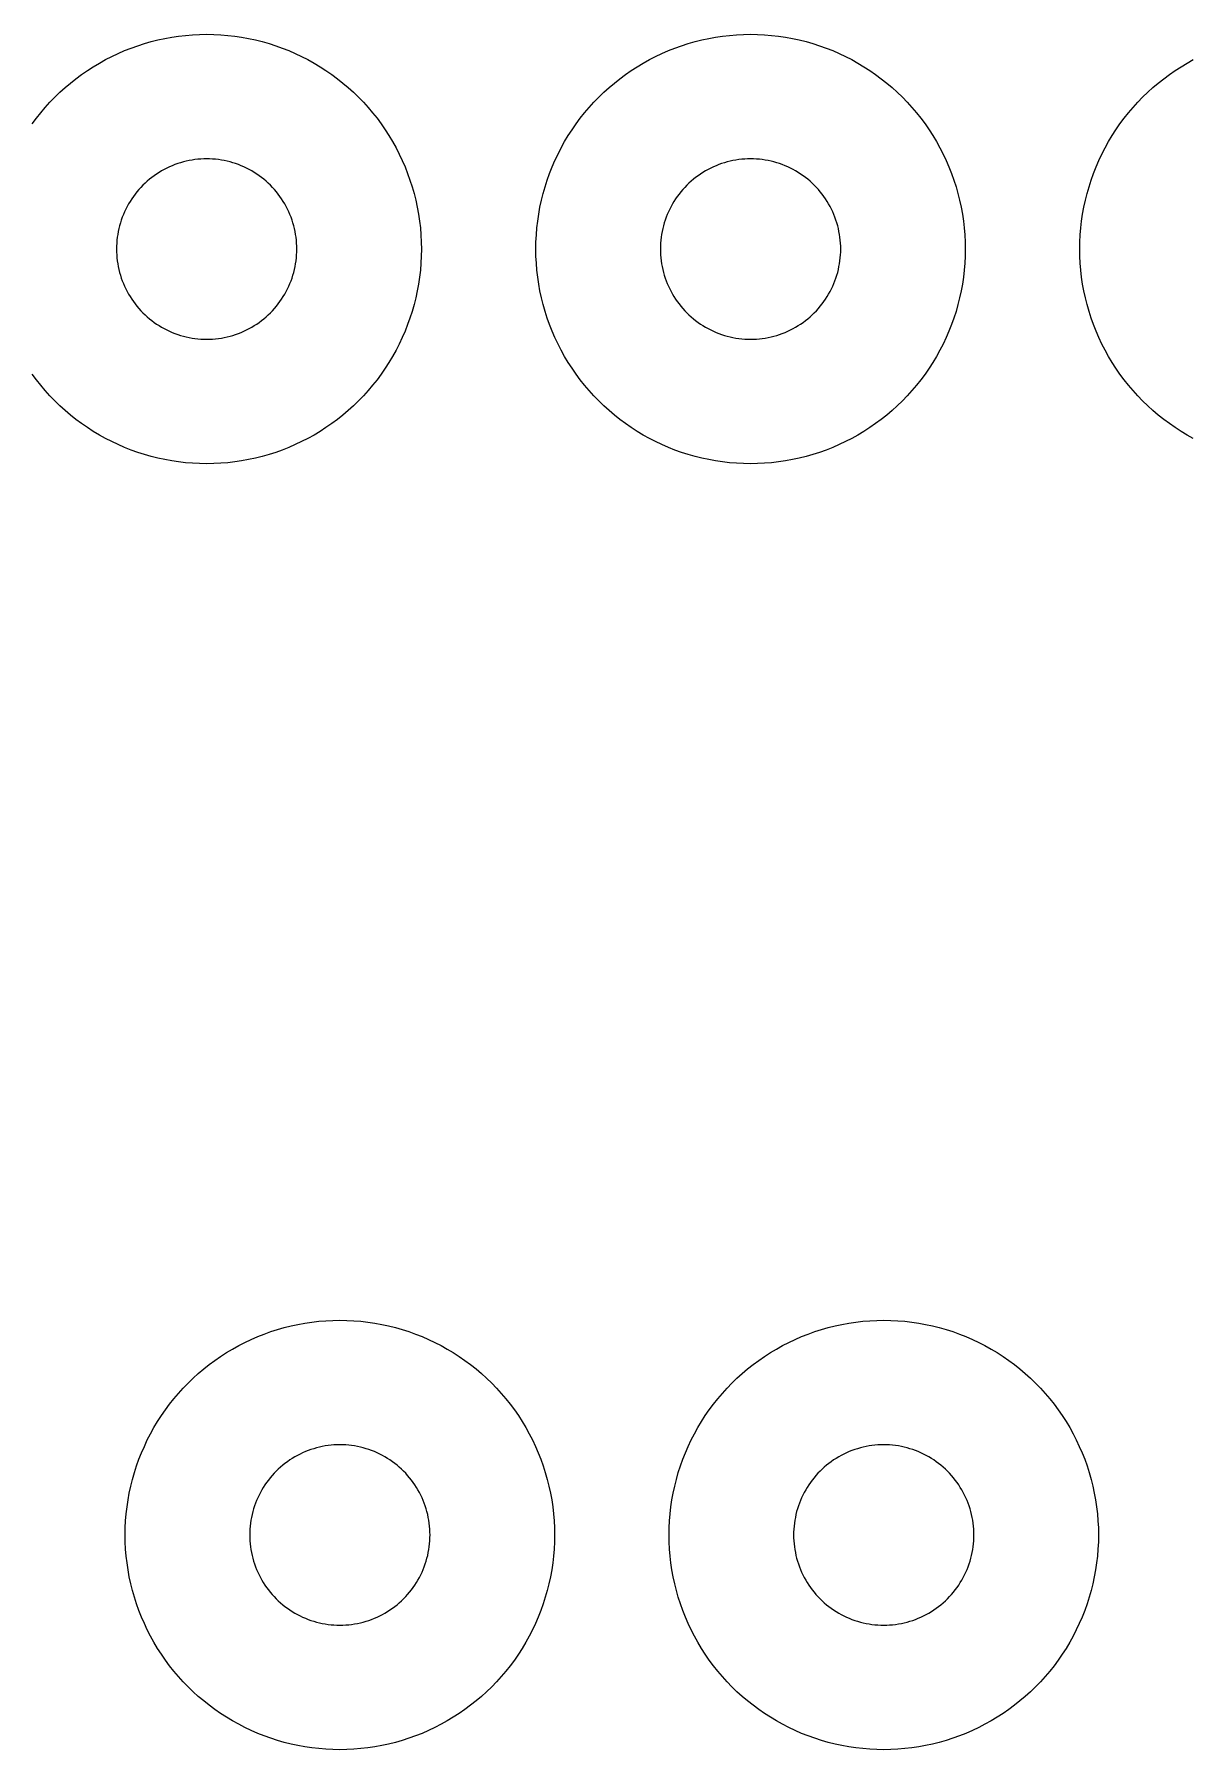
# Model space of a CAD drawing. Header units: millimetres. Extents: x 0 to 471, y 12 to 280.
# Drawn here: x 281.8 to 322.1, y 11.6 to 71.5 of the extents above; entities that cross this region are included whole.
import ezdxf

# ---------------------------------------------------------------- set-up
doc = ezdxf.new("R2010")
doc.units = ezdxf.units.MM
doc.layers.add('CUT', color=1, linetype='Continuous')

msp = doc.modelspace()

# ---------------------------------------------------------------- linework, layer by layer
at = {"layer": 'CUT'}
for points in [[(281.751, 68.412), (281.897, 68.609), (282.049, 68.801), (282.208, 68.989), (282.373, 69.17), (282.544, 69.347), (282.72, 69.518), (282.902, 69.682), (283.089, 69.841), (283.281, 69.994), (283.478, 70.14), (283.68, 70.28), (283.886, 70.413), (284.097, 70.539), (284.311, 70.658), (284.53, 70.77), (284.752, 70.875), (284.977, 70.973), (285.205, 71.063), (285.436, 71.145), (285.67, 71.221), (285.906, 71.288), (286.144, 71.348), (286.384, 71.399), (286.625, 71.443), (286.868, 71.479), (287.112, 71.507), (287.356, 71.527), (287.601, 71.54), (287.847, 71.544), (288.092, 71.54), (288.337, 71.527), (288.582, 71.507), (288.826, 71.479), (289.069, 71.443), (289.31, 71.399), (289.55, 71.348), (289.788, 71.288), (290.024, 71.221), (290.258, 71.145), (290.489, 71.063), (290.717, 70.973), (290.942, 70.875), (291.164, 70.77), (291.382, 70.658), (291.597, 70.539), (291.807, 70.413), (292.014, 70.28), (292.215, 70.14), (292.413, 69.994), (292.605, 69.841), (292.792, 69.682), (292.974, 69.518), (293.15, 69.347), (293.321, 69.17), (293.486, 68.989), (293.644, 68.801), (293.797, 68.609), (293.943, 68.412), (294.083, 68.21), (294.216, 68.004), (294.342, 67.794), (294.461, 67.579), (294.573, 67.361), (294.678, 67.139), (294.776, 66.914), (294.866, 66.685), (294.949, 66.454), (295.024, 66.221), (295.091, 65.985), (295.151, 65.747), (295.203, 65.507), (295.247, 65.265), (295.283, 65.022), (295.311, 64.779), (295.331, 64.534), (295.343, 64.289), (295.347, 64.044), (295.343, 63.798), (295.343, 63.798), (295.331, 63.553), (295.311, 63.308), (295.283, 63.065), (295.247, 62.822), (295.203, 62.58), (295.151, 62.34), (295.091, 62.102), (295.024, 61.866), (294.949, 61.633), (294.866, 61.402), (294.776, 61.173), (294.678, 60.948), (294.573, 60.726), (294.461, 60.508), (294.342, 60.294), (294.216, 60.083), (294.083, 59.877), (293.943, 59.675), (293.797, 59.478), (293.644, 59.286), (293.486, 59.098), (293.321, 58.917), (293.15, 58.74), (292.974, 58.57), (292.792, 58.405), (292.605, 58.246), (292.413, 58.093), (292.215, 57.947), (292.014, 57.808), (291.807, 57.675), (291.597, 57.548), (291.382, 57.429), (291.164, 57.317), (290.942, 57.212), (290.717, 57.114), (290.489, 57.024), (290.258, 56.942), (290.024, 56.866), (289.788, 56.799), (289.55, 56.739), (289.31, 56.688), (289.069, 56.644), (288.826, 56.608), (288.582, 56.58), (288.337, 56.56), (288.092, 56.548), (287.847, 56.544), (287.601, 56.548), (287.356, 56.56), (287.112, 56.58), (286.868, 56.608), (286.625, 56.644), (286.384, 56.688), (286.144, 56.739), (285.906, 56.799), (285.67, 56.866), (285.436, 56.942), (285.205, 57.024), (284.977, 57.114), (284.752, 57.212), (284.53, 57.317), (284.311, 57.429), (284.097, 57.548), (283.886, 57.675), (283.68, 57.808), (283.478, 57.947), (283.281, 58.093), (283.089, 58.246), (282.902, 58.405), (282.72, 58.57), (282.544, 58.74), (282.373, 58.917), (282.208, 59.098), (282.049, 59.286), (281.897, 59.478), (281.751, 59.675)], [(322.311, 57.429), (322.097, 57.548), (321.886, 57.675), (321.68, 57.808), (321.478, 57.947), (321.281, 58.093), (321.089, 58.246), (320.902, 58.405), (320.72, 58.57), (320.544, 58.74), (320.373, 58.917), (320.208, 59.098), (320.049, 59.286), (319.897, 59.478), (319.751, 59.675), (319.611, 59.877), (319.478, 60.083), (319.352, 60.294), (319.232, 60.508), (319.12, 60.726), (319.015, 60.948), (318.918, 61.173), (318.828, 61.402), (318.745, 61.633), (318.67, 61.866), (318.602, 62.102), (318.543, 62.34), (318.491, 62.58), (318.447, 62.822), (318.411, 63.065), (318.383, 63.308), (318.363, 63.553), (318.351, 63.798), (318.347, 64.044), (318.351, 64.289), (318.363, 64.534), (318.383, 64.779), (318.411, 65.022), (318.447, 65.265), (318.491, 65.507), (318.543, 65.747), (318.602, 65.985), (318.67, 66.221), (318.745, 66.454), (318.828, 66.685), (318.918, 66.914), (319.015, 67.139), (319.12, 67.361), (319.232, 67.579), (319.352, 67.794), (319.478, 68.004), (319.611, 68.21), (319.751, 68.412), (319.897, 68.609), (320.049, 68.801), (320.208, 68.989), (320.373, 69.17), (320.544, 69.347), (320.72, 69.518), (320.902, 69.682), (321.089, 69.841), (321.281, 69.994), (321.478, 70.14), (321.68, 70.28), (321.886, 70.413), (322.097, 70.539), (322.311, 70.658)]]:
    msp.add_lwpolyline(points, dxfattribs=at)
for points in [[(314.343, 63.798), (314.331, 63.553), (314.311, 63.308), (314.283, 63.065), (314.247, 62.822), (314.203, 62.58), (314.151, 62.34), (314.091, 62.102), (314.024, 61.866), (313.949, 61.633), (313.866, 61.402), (313.776, 61.173), (313.678, 60.948), (313.573, 60.726), (313.461, 60.508), (313.342, 60.294), (313.216, 60.083), (313.083, 59.877), (312.943, 59.675), (312.797, 59.478), (312.644, 59.286), (312.486, 59.098), (312.321, 58.917), (312.15, 58.74), (311.974, 58.57), (311.792, 58.405), (311.605, 58.246), (311.413, 58.093), (311.215, 57.947), (311.014, 57.808), (310.807, 57.675), (310.597, 57.548), (310.382, 57.429), (310.164, 57.317), (309.942, 57.212), (309.717, 57.114), (309.489, 57.024), (309.258, 56.942), (309.024, 56.866), (308.788, 56.799), (308.55, 56.739), (308.31, 56.688), (308.069, 56.644), (307.826, 56.608), (307.582, 56.58), (307.337, 56.56), (307.092, 56.548), (306.847, 56.544), (306.601, 56.548), (306.356, 56.56), (306.112, 56.58), (305.868, 56.608), (305.625, 56.644), (305.384, 56.688), (305.144, 56.739), (304.906, 56.799), (304.67, 56.866), (304.436, 56.942), (304.205, 57.024), (303.977, 57.114), (303.752, 57.212), (303.53, 57.317), (303.311, 57.429), (303.097, 57.548), (302.886, 57.675), (302.68, 57.808), (302.478, 57.947), (302.281, 58.093), (302.089, 58.246), (301.902, 58.405), (301.72, 58.57), (301.544, 58.74), (301.373, 58.917), (301.208, 59.098), (301.049, 59.286), (300.897, 59.478), (300.751, 59.675), (300.611, 59.877), (300.478, 60.083), (300.352, 60.294), (300.232, 60.508), (300.12, 60.726), (300.015, 60.948), (299.918, 61.173), (299.828, 61.402), (299.745, 61.633), (299.67, 61.866), (299.602, 62.102), (299.543, 62.34), (299.491, 62.58), (299.447, 62.822), (299.411, 63.065), (299.383, 63.308), (299.363, 63.553), (299.351, 63.798), (299.347, 64.044), (299.351, 64.289), (299.363, 64.534), (299.383, 64.779), (299.411, 65.022), (299.447, 65.265), (299.491, 65.507), (299.543, 65.747), (299.602, 65.985), (299.67, 66.221), (299.745, 66.454), (299.828, 66.685), (299.918, 66.914), (300.015, 67.139), (300.12, 67.361), (300.232, 67.579), (300.352, 67.794), (300.478, 68.004), (300.611, 68.21), (300.751, 68.412), (300.897, 68.609), (301.049, 68.801), (301.208, 68.989), (301.373, 69.17), (301.544, 69.347), (301.72, 69.518), (301.902, 69.682), (302.089, 69.841), (302.281, 69.994), (302.478, 70.14), (302.68, 70.28), (302.886, 70.413), (303.097, 70.539), (303.311, 70.658), (303.53, 70.77), (303.752, 70.875), (303.977, 70.973), (304.205, 71.063), (304.436, 71.145), (304.67, 71.221), (304.906, 71.288), (305.144, 71.348), (305.384, 71.399), (305.625, 71.443), (305.868, 71.479), (306.112, 71.507), (306.356, 71.527), (306.601, 71.54), (306.847, 71.544), (307.092, 71.54), (307.337, 71.527), (307.582, 71.507), (307.826, 71.479), (308.069, 71.443), (308.31, 71.399), (308.55, 71.348), (308.788, 71.288), (309.024, 71.221), (309.258, 71.145), (309.489, 71.063), (309.717, 70.973), (309.942, 70.875), (310.164, 70.77), (310.382, 70.658), (310.597, 70.539), (310.807, 70.413), (311.014, 70.28), (311.215, 70.14), (311.413, 69.994), (311.605, 69.841), (311.792, 69.682), (311.974, 69.518), (312.15, 69.347), (312.321, 69.17), (312.486, 68.989), (312.644, 68.801), (312.797, 68.609), (312.943, 68.412), (313.083, 68.21), (313.216, 68.004), (313.342, 67.794), (313.461, 67.579), (313.573, 67.361), (313.678, 67.139), (313.776, 66.914), (313.866, 66.685), (313.949, 66.454), (314.024, 66.221), (314.091, 65.985), (314.151, 65.747), (314.203, 65.507), (314.247, 65.265), (314.283, 65.022), (314.311, 64.779), (314.331, 64.534), (314.343, 64.289), (314.347, 64.044), (314.343, 63.798)], [(290.995, 64.147), (290.99, 64.25), (290.982, 64.352), (290.97, 64.455), (290.955, 64.557), (290.936, 64.658), (290.915, 64.759), (290.89, 64.859), (290.861, 64.958), (290.83, 65.056), (290.795, 65.153), (290.757, 65.249), (290.716, 65.344), (290.672, 65.437), (290.625, 65.528), (290.575, 65.619), (290.522, 65.707), (290.466, 65.794), (290.407, 65.878), (290.346, 65.961), (290.282, 66.042), (290.215, 66.12), (290.146, 66.197), (290.074, 66.271), (290, 66.343), (289.924, 66.412), (289.845, 66.479), (289.764, 66.543), (289.682, 66.604), (289.597, 66.663), (289.51, 66.719), (289.422, 66.772), (289.332, 66.822), (289.24, 66.869), (289.147, 66.913), (289.052, 66.954), (288.956, 66.992), (288.859, 67.026), (288.761, 67.058), (288.662, 67.086), (288.562, 67.111), (288.461, 67.133), (288.36, 67.151), (288.258, 67.167), (288.156, 67.178), (288.053, 67.187), (287.95, 67.192), (287.847, 67.194), (287.744, 67.192), (287.641, 67.187), (287.538, 67.178), (287.436, 67.167), (287.334, 67.151), (287.232, 67.133), (287.132, 67.111), (287.032, 67.086), (286.932, 67.058), (286.834, 67.026), (286.737, 66.992), (286.641, 66.954), (286.547, 66.913), (286.454, 66.869), (286.362, 66.822), (286.272, 66.772), (286.183, 66.719), (286.097, 66.663), (286.012, 66.604), (285.929, 66.543), (285.849, 66.479), (285.77, 66.412), (285.694, 66.343), (285.619, 66.271), (285.548, 66.197), (285.479, 66.12), (285.412, 66.042), (285.348, 65.961), (285.286, 65.878), (285.228, 65.794), (285.172, 65.707), (285.119, 65.619), (285.069, 65.528), (285.022, 65.437), (284.978, 65.344), (284.937, 65.249), (284.899, 65.153), (284.864, 65.056), (284.832, 64.958), (284.804, 64.859), (284.779, 64.759), (284.757, 64.658), (284.739, 64.557), (284.724, 64.455), (284.712, 64.352), (284.704, 64.25), (284.699, 64.147), (284.697, 64.044), (284.699, 63.94), (284.704, 63.838), (284.712, 63.735), (284.724, 63.632), (284.739, 63.53), (284.757, 63.429), (284.779, 63.328), (284.804, 63.228), (284.832, 63.129), (284.864, 63.031), (284.899, 62.934), (284.937, 62.838), (284.978, 62.743), (285.022, 62.65), (285.069, 62.559), (285.119, 62.469), (285.172, 62.38), (285.228, 62.293), (285.286, 62.209), (285.348, 62.126), (285.412, 62.045), (285.479, 61.967), (285.548, 61.89), (285.619, 61.816), (285.694, 61.744), (285.77, 61.675), (285.849, 61.609), (285.929, 61.544), (286.012, 61.483), (286.097, 61.424), (286.183, 61.369), (286.272, 61.316), (286.362, 61.265), (286.454, 61.218), (286.547, 61.174), (286.641, 61.133), (286.737, 61.095), (286.834, 61.061), (286.932, 61.029), (287.032, 61.001), (287.132, 60.976), (287.232, 60.954), (287.334, 60.936), (287.436, 60.92), (287.538, 60.909), (287.641, 60.9), (287.744, 60.895), (287.847, 60.894), (287.95, 60.895), (288.053, 60.9), (288.156, 60.909), (288.258, 60.92), (288.36, 60.936), (288.461, 60.954), (288.562, 60.976), (288.662, 61.001), (288.761, 61.029), (288.859, 61.061), (288.956, 61.095), (289.052, 61.133), (289.147, 61.174), (289.24, 61.218), (289.332, 61.265), (289.422, 61.316), (289.51, 61.369), (289.597, 61.424), (289.682, 61.483), (289.764, 61.544), (289.845, 61.609), (289.924, 61.675), (290, 61.744), (290.074, 61.816), (290.146, 61.89), (290.215, 61.967), (290.282, 62.045), (290.346, 62.126), (290.407, 62.209), (290.466, 62.293), (290.522, 62.38), (290.575, 62.469), (290.625, 62.559), (290.672, 62.65), (290.716, 62.743), (290.757, 62.838), (290.795, 62.934), (290.83, 63.031), (290.861, 63.129), (290.89, 63.228), (290.915, 63.328), (290.936, 63.429), (290.955, 63.53), (290.97, 63.632), (290.982, 63.735), (290.99, 63.838), (290.995, 63.94), (290.997, 64.044), (290.995, 64.147)], [(309.995, 64.147), (309.99, 64.25), (309.982, 64.352), (309.97, 64.455), (309.955, 64.557), (309.936, 64.658), (309.915, 64.759), (309.89, 64.859), (309.861, 64.958), (309.83, 65.056), (309.795, 65.153), (309.757, 65.249), (309.716, 65.344), (309.672, 65.437), (309.625, 65.528), (309.575, 65.619), (309.522, 65.707), (309.466, 65.794), (309.407, 65.878), (309.346, 65.961), (309.282, 66.042), (309.215, 66.12), (309.146, 66.197), (309.074, 66.271), (309, 66.343), (308.924, 66.412), (308.845, 66.479), (308.764, 66.543), (308.682, 66.604), (308.597, 66.663), (308.51, 66.719), (308.422, 66.772), (308.332, 66.822), (308.24, 66.869), (308.147, 66.913), (308.052, 66.954), (307.956, 66.992), (307.859, 67.026), (307.761, 67.058), (307.662, 67.086), (307.562, 67.111), (307.461, 67.133), (307.36, 67.151), (307.258, 67.167), (307.156, 67.178), (307.053, 67.187), (306.95, 67.192), (306.847, 67.194), (306.744, 67.192), (306.641, 67.187), (306.538, 67.178), (306.436, 67.167), (306.334, 67.151), (306.232, 67.133), (306.132, 67.111), (306.032, 67.086), (305.932, 67.058), (305.834, 67.026), (305.737, 66.992), (305.641, 66.954), (305.547, 66.913), (305.454, 66.869), (305.362, 66.822), (305.272, 66.772), (305.183, 66.719), (305.097, 66.663), (305.012, 66.604), (304.929, 66.543), (304.849, 66.479), (304.77, 66.412), (304.694, 66.343), (304.619, 66.271), (304.548, 66.197), (304.479, 66.12), (304.412, 66.042), (304.348, 65.961), (304.286, 65.878), (304.228, 65.794), (304.172, 65.707), (304.119, 65.619), (304.069, 65.528), (304.022, 65.437), (303.978, 65.344), (303.937, 65.249), (303.899, 65.153), (303.864, 65.056), (303.832, 64.958), (303.804, 64.859), (303.779, 64.759), (303.757, 64.658), (303.739, 64.557), (303.724, 64.455), (303.712, 64.352), (303.704, 64.25), (303.699, 64.147), (303.697, 64.044), (303.699, 63.94), (303.704, 63.838), (303.712, 63.735), (303.724, 63.632), (303.739, 63.53), (303.757, 63.429), (303.779, 63.328), (303.804, 63.228), (303.832, 63.129), (303.864, 63.031), (303.899, 62.934), (303.937, 62.838), (303.978, 62.743), (304.022, 62.65), (304.069, 62.559), (304.119, 62.469), (304.172, 62.38), (304.228, 62.293), (304.286, 62.209), (304.348, 62.126), (304.412, 62.045), (304.479, 61.967), (304.548, 61.89), (304.619, 61.816), (304.694, 61.744), (304.77, 61.675), (304.849, 61.609), (304.929, 61.544), (305.012, 61.483), (305.097, 61.424), (305.183, 61.369), (305.272, 61.316), (305.362, 61.265), (305.454, 61.218), (305.547, 61.174), (305.641, 61.133), (305.737, 61.095), (305.834, 61.061), (305.932, 61.029), (306.032, 61.001), (306.132, 60.976), (306.232, 60.954), (306.334, 60.936), (306.436, 60.92), (306.538, 60.909), (306.641, 60.9), (306.744, 60.895), (306.847, 60.894), (306.95, 60.895), (307.053, 60.9), (307.156, 60.909), (307.258, 60.92), (307.36, 60.936), (307.461, 60.954), (307.562, 60.976), (307.662, 61.001), (307.761, 61.029), (307.859, 61.061), (307.956, 61.095), (308.052, 61.133), (308.147, 61.174), (308.24, 61.218), (308.332, 61.265), (308.422, 61.316), (308.51, 61.369), (308.597, 61.424), (308.682, 61.483), (308.764, 61.544), (308.845, 61.609), (308.924, 61.675), (309, 61.744), (309.074, 61.816), (309.146, 61.89), (309.215, 61.967), (309.282, 62.045), (309.346, 62.126), (309.407, 62.209), (309.466, 62.293), (309.522, 62.38), (309.575, 62.469), (309.625, 62.559), (309.672, 62.65), (309.716, 62.743), (309.757, 62.838), (309.795, 62.934), (309.83, 63.031), (309.861, 63.129), (309.89, 63.228), (309.915, 63.328), (309.936, 63.429), (309.955, 63.53), (309.97, 63.632), (309.982, 63.735), (309.99, 63.838), (309.995, 63.94), (309.997, 64.044), (309.995, 64.147)], [(299.996, 18.884), (299.984, 18.638), (299.964, 18.394), (299.936, 18.15), (299.9, 17.907), (299.856, 17.666), (299.804, 17.426), (299.744, 17.188), (299.677, 16.952), (299.602, 16.718), (299.519, 16.487), (299.429, 16.259), (299.331, 16.034), (299.227, 15.812), (299.114, 15.593), (298.995, 15.379), (298.869, 15.168), (298.736, 14.962), (298.596, 14.76), (298.45, 14.563), (298.298, 14.371), (298.139, 14.184), (297.974, 14.002), (297.803, 13.826), (297.627, 13.655), (297.445, 13.49), (297.258, 13.331), (297.066, 13.179), (296.869, 13.033), (296.667, 12.893), (296.461, 12.76), (296.25, 12.634), (296.035, 12.515), (295.817, 12.402), (295.595, 12.297), (295.37, 12.2), (295.142, 12.11), (294.911, 12.027), (294.677, 11.952), (294.441, 11.885), (294.203, 11.825), (293.963, 11.773), (293.722, 11.729), (293.479, 11.693), (293.235, 11.665), (292.991, 11.645), (292.745, 11.633), (292.5, 11.629), (292.255, 11.633), (292.009, 11.645), (291.765, 11.665), (291.521, 11.693), (291.278, 11.729), (291.037, 11.773), (290.797, 11.825), (290.559, 11.885), (290.323, 11.952), (290.089, 12.027), (289.858, 12.11), (289.63, 12.2), (289.405, 12.297), (289.183, 12.402), (288.965, 12.515), (288.75, 12.634), (288.539, 12.76), (288.333, 12.893), (288.131, 13.033), (287.934, 13.179), (287.742, 13.331), (287.555, 13.49), (287.373, 13.655), (287.197, 13.826), (287.026, 14.002), (286.861, 14.184), (286.702, 14.371), (286.55, 14.563), (286.404, 14.76), (286.264, 14.962), (286.131, 15.168), (286.005, 15.379), (285.886, 15.593), (285.773, 15.812), (285.669, 16.034), (285.571, 16.259), (285.481, 16.487), (285.398, 16.718), (285.323, 16.952), (285.256, 17.188), (285.196, 17.426), (285.144, 17.666), (285.1, 17.907), (285.064, 18.15), (285.036, 18.394), (285.016, 18.638), (285.004, 18.884), (285, 19.129), (285.004, 19.374), (285.016, 19.619), (285.036, 19.864), (285.064, 20.108), (285.1, 20.351), (285.144, 20.592), (285.196, 20.832), (285.256, 21.07), (285.323, 21.306), (285.398, 21.54), (285.481, 21.771), (285.571, 21.999), (285.669, 22.224), (285.773, 22.446), (285.886, 22.664), (286.005, 22.879), (286.131, 23.089), (286.264, 23.296), (286.404, 23.498), (286.55, 23.695), (286.702, 23.887), (286.861, 24.074), (287.026, 24.256), (287.197, 24.432), (287.373, 24.603), (287.555, 24.768), (287.742, 24.927), (287.934, 25.079), (288.131, 25.225), (288.333, 25.365), (288.539, 25.498), (288.75, 25.624), (288.965, 25.743), (289.183, 25.856), (289.405, 25.96), (289.63, 26.058), (289.858, 26.148), (290.089, 26.231), (290.323, 26.306), (290.559, 26.373), (290.797, 26.433), (291.037, 26.485), (291.278, 26.529), (291.521, 26.565), (291.765, 26.593), (292.009, 26.613), (292.255, 26.625), (292.5, 26.629), (292.745, 26.625), (292.991, 26.613), (293.235, 26.593), (293.479, 26.565), (293.722, 26.529), (293.963, 26.485), (294.203, 26.433), (294.441, 26.373), (294.677, 26.306), (294.911, 26.231), (295.142, 26.148), (295.37, 26.058), (295.595, 25.96), (295.817, 25.856), (296.035, 25.743), (296.25, 25.624), (296.461, 25.498), (296.667, 25.365), (296.869, 25.225), (297.066, 25.079), (297.258, 24.927), (297.445, 24.768), (297.627, 24.603), (297.803, 24.432), (297.974, 24.256), (298.139, 24.074), (298.298, 23.887), (298.45, 23.695), (298.596, 23.498), (298.736, 23.296), (298.869, 23.089), (298.995, 22.879), (299.114, 22.664), (299.227, 22.446), (299.331, 22.224), (299.429, 21.999), (299.519, 21.771), (299.602, 21.54), (299.677, 21.306), (299.744, 21.07), (299.804, 20.832), (299.856, 20.592), (299.9, 20.351), (299.936, 20.108), (299.964, 19.864), (299.984, 19.619), (299.996, 19.374), (300, 19.129), (299.996, 18.884)], [(318.996, 18.884), (318.984, 18.638), (318.964, 18.394), (318.936, 18.15), (318.9, 17.907), (318.856, 17.666), (318.804, 17.426), (318.744, 17.188), (318.677, 16.952), (318.602, 16.718), (318.519, 16.487), (318.429, 16.259), (318.331, 16.034), (318.227, 15.812), (318.114, 15.593), (317.995, 15.379), (317.869, 15.168), (317.736, 14.962), (317.596, 14.76), (317.45, 14.563), (317.298, 14.371), (317.139, 14.184), (316.974, 14.002), (316.803, 13.826), (316.627, 13.655), (316.445, 13.49), (316.258, 13.331), (316.066, 13.179), (315.869, 13.033), (315.667, 12.893), (315.461, 12.76), (315.25, 12.634), (315.035, 12.515), (314.817, 12.402), (314.595, 12.297), (314.37, 12.2), (314.142, 12.11), (313.911, 12.027), (313.677, 11.952), (313.441, 11.885), (313.203, 11.825), (312.963, 11.773), (312.722, 11.729), (312.479, 11.693), (312.235, 11.665), (311.991, 11.645), (311.745, 11.633), (311.5, 11.629), (311.255, 11.633), (311.009, 11.645), (310.765, 11.665), (310.521, 11.693), (310.278, 11.729), (310.037, 11.773), (309.797, 11.825), (309.559, 11.885), (309.323, 11.952), (309.089, 12.027), (308.858, 12.11), (308.63, 12.2), (308.405, 12.297), (308.183, 12.402), (307.965, 12.515), (307.75, 12.634), (307.539, 12.76), (307.333, 12.893), (307.131, 13.033), (306.934, 13.179), (306.742, 13.331), (306.555, 13.49), (306.373, 13.655), (306.197, 13.826), (306.026, 14.002), (305.861, 14.184), (305.702, 14.371), (305.55, 14.563), (305.404, 14.76), (305.264, 14.962), (305.131, 15.168), (305.005, 15.379), (304.886, 15.593), (304.773, 15.812), (304.669, 16.034), (304.571, 16.259), (304.481, 16.487), (304.398, 16.718), (304.323, 16.952), (304.256, 17.188), (304.196, 17.426), (304.144, 17.666), (304.1, 17.907), (304.064, 18.15), (304.036, 18.394), (304.016, 18.638), (304.004, 18.884), (304, 19.129), (304.004, 19.374), (304.016, 19.619), (304.036, 19.864), (304.064, 20.108), (304.1, 20.351), (304.144, 20.592), (304.196, 20.832), (304.256, 21.07), (304.323, 21.306), (304.398, 21.54), (304.481, 21.771), (304.571, 21.999), (304.669, 22.224), (304.773, 22.446), (304.886, 22.664), (305.005, 22.879), (305.131, 23.089), (305.264, 23.296), (305.404, 23.498), (305.55, 23.695), (305.702, 23.887), (305.861, 24.074), (306.026, 24.256), (306.197, 24.432), (306.373, 24.603), (306.555, 24.768), (306.742, 24.927), (306.934, 25.079), (307.131, 25.225), (307.333, 25.365), (307.539, 25.498), (307.75, 25.624), (307.965, 25.743), (308.183, 25.856), (308.405, 25.96), (308.63, 26.058), (308.858, 26.148), (309.089, 26.231), (309.323, 26.306), (309.559, 26.373), (309.797, 26.433), (310.037, 26.485), (310.278, 26.529), (310.521, 26.565), (310.765, 26.593), (311.009, 26.613), (311.255, 26.625), (311.5, 26.629), (311.745, 26.625), (311.991, 26.613), (312.235, 26.593), (312.479, 26.565), (312.722, 26.529), (312.963, 26.485), (313.203, 26.433), (313.441, 26.373), (313.677, 26.306), (313.911, 26.231), (314.142, 26.148), (314.37, 26.058), (314.595, 25.96), (314.817, 25.856), (315.035, 25.743), (315.25, 25.624), (315.461, 25.498), (315.667, 25.365), (315.869, 25.225), (316.066, 25.079), (316.258, 24.927), (316.445, 24.768), (316.627, 24.603), (316.803, 24.432), (316.974, 24.256), (317.139, 24.074), (317.298, 23.887), (317.45, 23.695), (317.596, 23.498), (317.736, 23.296), (317.869, 23.089), (317.995, 22.879), (318.114, 22.664), (318.227, 22.446), (318.331, 22.224), (318.429, 21.999), (318.519, 21.771), (318.602, 21.54), (318.677, 21.306), (318.744, 21.07), (318.804, 20.832), (318.856, 20.592), (318.9, 20.351), (318.936, 20.108), (318.964, 19.864), (318.984, 19.619), (318.996, 19.374), (319, 19.129), (318.996, 18.884)], [(295.648, 19.232), (295.643, 19.335), (295.635, 19.438), (295.623, 19.54), (295.608, 19.642), (295.589, 19.743), (295.568, 19.844), (295.543, 19.944), (295.514, 20.043), (295.483, 20.141), (295.448, 20.239), (295.41, 20.334), (295.369, 20.429), (295.325, 20.522), (295.278, 20.614), (295.228, 20.704), (295.175, 20.792), (295.119, 20.879), (295.06, 20.964), (294.999, 21.047), (294.935, 21.127), (294.868, 21.206), (294.799, 21.282), (294.727, 21.356), (294.653, 21.428), (294.577, 21.497), (294.498, 21.564), (294.418, 21.628), (294.335, 21.689), (294.25, 21.748), (294.163, 21.804), (294.075, 21.857), (293.985, 21.907), (293.893, 21.954), (293.8, 21.998), (293.705, 22.039), (293.61, 22.077), (293.513, 22.112), (293.414, 22.143), (293.315, 22.172), (293.215, 22.197), (293.115, 22.218), (293.013, 22.237), (292.911, 22.252), (292.809, 22.264), (292.706, 22.272), (292.603, 22.277), (292.5, 22.279), (292.397, 22.277), (292.294, 22.272), (292.191, 22.264), (292.089, 22.252), (291.987, 22.237), (291.885, 22.218), (291.785, 22.197), (291.685, 22.172), (291.586, 22.143), (291.487, 22.112), (291.39, 22.077), (291.295, 22.039), (291.2, 21.998), (291.107, 21.954), (291.015, 21.907), (290.925, 21.857), (290.837, 21.804), (290.75, 21.748), (290.665, 21.689), (290.582, 21.628), (290.502, 21.564), (290.423, 21.497), (290.347, 21.428), (290.273, 21.356), (290.201, 21.282), (290.132, 21.206), (290.065, 21.127), (290.001, 21.047), (289.94, 20.964), (289.881, 20.879), (289.825, 20.792), (289.772, 20.704), (289.722, 20.614), (289.675, 20.522), (289.631, 20.429), (289.59, 20.334), (289.552, 20.239), (289.517, 20.141), (289.486, 20.043), (289.457, 19.944), (289.432, 19.844), (289.411, 19.743), (289.392, 19.642), (289.377, 19.54), (289.365, 19.438), (289.357, 19.335), (289.352, 19.232), (289.35, 19.129), (289.352, 19.026), (289.357, 18.923), (289.365, 18.82), (289.377, 18.718), (289.392, 18.616), (289.411, 18.514), (289.432, 18.414), (289.457, 18.314), (289.486, 18.215), (289.517, 18.116), (289.552, 18.019), (289.59, 17.924), (289.631, 17.829), (289.675, 17.736), (289.722, 17.644), (289.772, 17.554), (289.825, 17.466), (289.881, 17.379), (289.94, 17.294), (290.001, 17.211), (290.065, 17.131), (290.132, 17.052), (290.201, 16.976), (290.273, 16.902), (290.347, 16.83), (290.423, 16.761), (290.502, 16.694), (290.582, 16.63), (290.665, 16.568), (290.75, 16.51), (290.837, 16.454), (290.925, 16.401), (291.015, 16.351), (291.107, 16.304), (291.2, 16.26), (291.295, 16.219), (291.39, 16.181), (291.487, 16.146), (291.586, 16.115), (291.685, 16.086), (291.785, 16.061), (291.885, 16.039), (291.987, 16.021), (292.089, 16.006), (292.191, 15.994), (292.294, 15.986), (292.397, 15.981), (292.5, 15.979), (292.603, 15.981), (292.706, 15.986), (292.809, 15.994), (292.911, 16.006), (293.013, 16.021), (293.115, 16.039), (293.215, 16.061), (293.315, 16.086), (293.414, 16.115), (293.513, 16.146), (293.61, 16.181), (293.705, 16.219), (293.8, 16.26), (293.893, 16.304), (293.985, 16.351), (294.075, 16.401), (294.163, 16.454), (294.25, 16.51), (294.335, 16.568), (294.418, 16.63), (294.498, 16.694), (294.577, 16.761), (294.653, 16.83), (294.727, 16.902), (294.799, 16.976), (294.868, 17.052), (294.935, 17.131), (294.999, 17.211), (295.06, 17.294), (295.119, 17.379), (295.175, 17.466), (295.228, 17.554), (295.278, 17.644), (295.325, 17.736), (295.369, 17.829), (295.41, 17.924), (295.448, 18.019), (295.483, 18.116), (295.514, 18.215), (295.543, 18.314), (295.568, 18.414), (295.589, 18.514), (295.608, 18.616), (295.623, 18.718), (295.635, 18.82), (295.643, 18.923), (295.648, 19.026), (295.65, 19.129), (295.648, 19.232)], [(314.648, 19.232), (314.643, 19.335), (314.635, 19.438), (314.623, 19.54), (314.608, 19.642), (314.589, 19.743), (314.568, 19.844), (314.543, 19.944), (314.514, 20.043), (314.483, 20.141), (314.448, 20.239), (314.41, 20.334), (314.369, 20.429), (314.325, 20.522), (314.278, 20.614), (314.228, 20.704), (314.175, 20.792), (314.119, 20.879), (314.06, 20.964), (313.999, 21.047), (313.935, 21.127), (313.868, 21.206), (313.799, 21.282), (313.727, 21.356), (313.653, 21.428), (313.577, 21.497), (313.498, 21.564), (313.418, 21.628), (313.335, 21.689), (313.25, 21.748), (313.163, 21.804), (313.075, 21.857), (312.985, 21.907), (312.893, 21.954), (312.8, 21.998), (312.705, 22.039), (312.61, 22.077), (312.513, 22.112), (312.414, 22.143), (312.315, 22.172), (312.215, 22.197), (312.115, 22.218), (312.013, 22.237), (311.911, 22.252), (311.809, 22.264), (311.706, 22.272), (311.603, 22.277), (311.5, 22.279), (311.397, 22.277), (311.294, 22.272), (311.191, 22.264), (311.089, 22.252), (310.987, 22.237), (310.885, 22.218), (310.785, 22.197), (310.685, 22.172), (310.586, 22.143), (310.487, 22.112), (310.39, 22.077), (310.295, 22.039), (310.2, 21.998), (310.107, 21.954), (310.015, 21.907), (309.925, 21.857), (309.837, 21.804), (309.75, 21.748), (309.665, 21.689), (309.582, 21.628), (309.502, 21.564), (309.423, 21.497), (309.347, 21.428), (309.273, 21.356), (309.201, 21.282), (309.132, 21.206), (309.065, 21.127), (309.001, 21.047), (308.94, 20.964), (308.881, 20.879), (308.825, 20.792), (308.772, 20.704), (308.722, 20.614), (308.675, 20.522), (308.631, 20.429), (308.59, 20.334), (308.552, 20.239), (308.517, 20.141), (308.486, 20.043), (308.457, 19.944), (308.432, 19.844), (308.411, 19.743), (308.392, 19.642), (308.377, 19.54), (308.365, 19.438), (308.357, 19.335), (308.352, 19.232), (308.35, 19.129), (308.352, 19.026), (308.357, 18.923), (308.365, 18.82), (308.377, 18.718), (308.392, 18.616), (308.411, 18.514), (308.432, 18.414), (308.457, 18.314), (308.486, 18.215), (308.517, 18.116), (308.552, 18.019), (308.59, 17.924), (308.631, 17.829), (308.675, 17.736), (308.722, 17.644), (308.772, 17.554), (308.825, 17.466), (308.881, 17.379), (308.94, 17.294), (309.001, 17.211), (309.065, 17.131), (309.132, 17.052), (309.201, 16.976), (309.273, 16.902), (309.347, 16.83), (309.423, 16.761), (309.502, 16.694), (309.582, 16.63), (309.665, 16.568), (309.75, 16.51), (309.837, 16.454), (309.925, 16.401), (310.015, 16.351), (310.107, 16.304), (310.2, 16.26), (310.295, 16.219), (310.39, 16.181), (310.487, 16.146), (310.586, 16.115), (310.685, 16.086), (310.785, 16.061), (310.885, 16.039), (310.987, 16.021), (311.089, 16.006), (311.191, 15.994), (311.294, 15.986), (311.397, 15.981), (311.5, 15.979), (311.603, 15.981), (311.706, 15.986), (311.809, 15.994), (311.911, 16.006), (312.013, 16.021), (312.115, 16.039), (312.215, 16.061), (312.315, 16.086), (312.414, 16.115), (312.513, 16.146), (312.61, 16.181), (312.705, 16.219), (312.8, 16.26), (312.893, 16.304), (312.985, 16.351), (313.075, 16.401), (313.163, 16.454), (313.25, 16.51), (313.335, 16.568), (313.418, 16.63), (313.498, 16.694), (313.577, 16.761), (313.653, 16.83), (313.727, 16.902), (313.799, 16.976), (313.868, 17.052), (313.935, 17.131), (313.999, 17.211), (314.06, 17.294), (314.119, 17.379), (314.175, 17.466), (314.228, 17.554), (314.278, 17.644), (314.325, 17.736), (314.369, 17.829), (314.41, 17.924), (314.448, 18.019), (314.483, 18.116), (314.514, 18.215), (314.543, 18.314), (314.568, 18.414), (314.589, 18.514), (314.608, 18.616), (314.623, 18.718), (314.635, 18.82), (314.643, 18.923), (314.648, 19.026), (314.65, 19.129), (314.648, 19.232)]]:
    msp.add_lwpolyline(points, close=True, dxfattribs=at)

doc.saveas('drawing.dxf')
